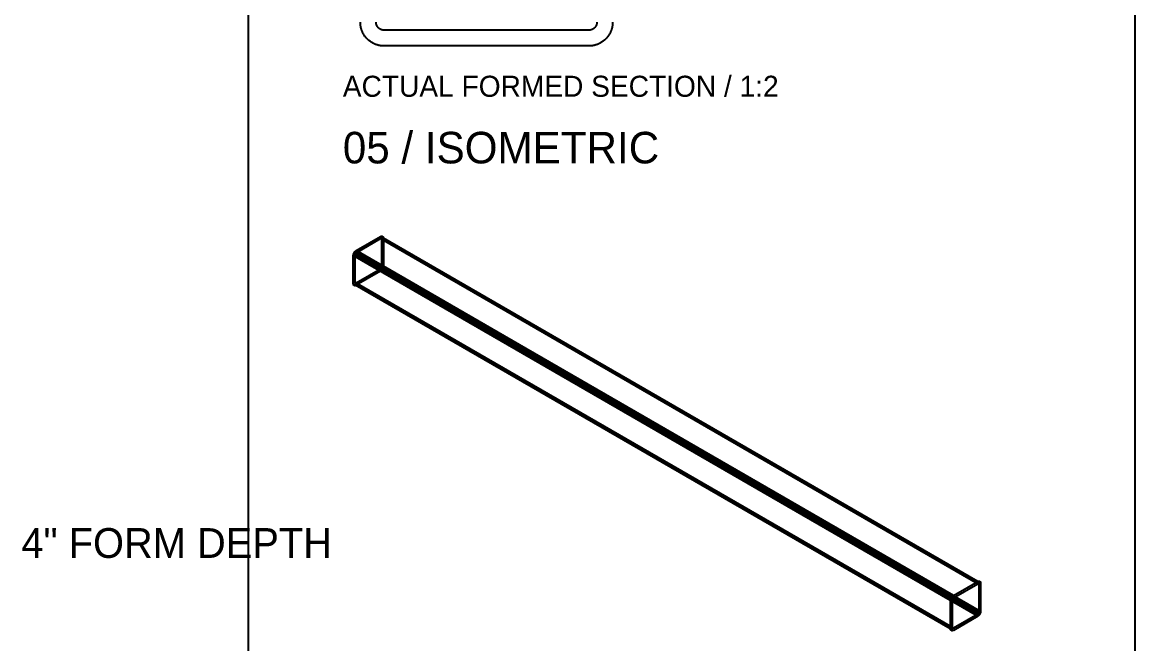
# Model space of a CAD drawing. Header units: inches. Extents: x 2 to 134, y 2 to 86.
# Drawn here: x 98.84 to 134.11, y 42.17 to 61.86 of the extents above; entities that cross this region are included whole.
import ezdxf

# ---------------------------------------------------------------- set-up
doc = ezdxf.new("R2010")
doc.units = ezdxf.units.IN
doc.header["$MEASUREMENT"] = 0

msp = doc.modelspace()

# ---------------------------------------------------------------- linework, layer by layer
at = {"layer": 'OUTLINE'}
for p, q in [((134.111, 86.111), (134.111, 1.889)), ((106, 75.5), (106, 7.444)), ((109.556, 61.843), (109.556, 61.861)), ((109.556, 61.824), (109.556, 61.843)), ((109.558, 61.806), (109.556, 61.824)), ((109.559, 61.788), (109.558, 61.806)), ((109.561, 61.769), (109.559, 61.788)), ((109.564, 61.751), (109.561, 61.769)), ((109.567, 61.733), (109.564, 61.751)), ((109.57, 61.715), (109.567, 61.733)), ((110.056, 61.855), (110.056, 61.861)), ((110.056, 61.849), (110.056, 61.855)), ((110.056, 61.843), (110.056, 61.849)), ((110.057, 61.837), (110.056, 61.843)), ((110.057, 61.831), (110.057, 61.837)), ((110.058, 61.824), (110.057, 61.831)), ((110.059, 61.818), (110.058, 61.824)), ((110.06, 61.812), (110.059, 61.818)), ((110.062, 61.806), (110.06, 61.812)), ((110.063, 61.8), (110.062, 61.806)), ((110.065, 61.794), (110.063, 61.8)), ((110.066, 61.789), (110.065, 61.794)), ((110.068, 61.783), (110.066, 61.789)), ((110.07, 61.777), (110.068, 61.783)), ((110.072, 61.771), (110.07, 61.777)), ((110.075, 61.765), (110.072, 61.771)), ((110.077, 61.76), (110.075, 61.765)), ((110.08, 61.754), (110.077, 61.76)), ((110.082, 61.749), (110.08, 61.754)), ((110.085, 61.743), (110.082, 61.749)), ((110.088, 61.738), (110.085, 61.743)), ((110.091, 61.733), (110.088, 61.738)), ((117.023, 61.738), (117.02, 61.733)), ((117.026, 61.743), (117.023, 61.738)), ((117.029, 61.749), (117.026, 61.743)), ((117.032, 61.754), (117.029, 61.749)), ((117.034, 61.76), (117.032, 61.754)), ((117.037, 61.765), (117.034, 61.76)), ((117.039, 61.771), (117.037, 61.765)), ((117.041, 61.777), (117.039, 61.771)), ((117.043, 61.783), (117.041, 61.777)), ((117.045, 61.789), (117.043, 61.783)), ((117.046, 61.794), (117.045, 61.789)), ((117.048, 61.8), (117.046, 61.794)), ((117.049, 61.806), (117.048, 61.8)), ((117.051, 61.812), (117.049, 61.806)), ((117.052, 61.818), (117.051, 61.812)), ((117.053, 61.824), (117.052, 61.818)), ((117.054, 61.831), (117.053, 61.824)), ((117.055, 61.843), (117.054, 61.837)), ((117.054, 61.837), (117.054, 61.831)), ((117.056, 61.861), (117.055, 61.855)), ((117.055, 61.855), (117.055, 61.849)), ((117.055, 61.849), (117.055, 61.843)), ((117.545, 61.733), (117.541, 61.715)), ((117.547, 61.751), (117.545, 61.733)), ((117.55, 61.769), (117.547, 61.751)), ((117.552, 61.788), (117.55, 61.769)), ((117.554, 61.806), (117.552, 61.788)), ((117.555, 61.824), (117.554, 61.806)), ((117.556, 61.861), (117.555, 61.843)), ((117.555, 61.843), (117.555, 61.824)), ((109.574, 61.697), (109.57, 61.715)), ((109.578, 61.679), (109.574, 61.697)), ((109.583, 61.661), (109.578, 61.679)), ((109.588, 61.643), (109.583, 61.661)), ((109.593, 61.626), (109.588, 61.643)), ((109.599, 61.608), (109.593, 61.626)), ((109.606, 61.591), (109.599, 61.608)), ((109.613, 61.574), (109.606, 61.591)), ((109.62, 61.557), (109.613, 61.574)), ((109.628, 61.54), (109.62, 61.557)), ((109.636, 61.524), (109.628, 61.54)), ((109.644, 61.508), (109.636, 61.524)), ((109.653, 61.491), (109.644, 61.508)), ((109.662, 61.476), (109.653, 61.491)), ((109.672, 61.46), (109.662, 61.476)), ((109.682, 61.444), (109.672, 61.46)), ((109.692, 61.429), (109.682, 61.444)), ((109.703, 61.414), (109.692, 61.429)), ((109.714, 61.4), (109.703, 61.414)), ((109.726, 61.385), (109.714, 61.4)), ((109.738, 61.371), (109.726, 61.385)), ((110.094, 61.727), (110.091, 61.733)), ((110.098, 61.722), (110.094, 61.727)), ((110.101, 61.717), (110.098, 61.722)), ((110.105, 61.712), (110.101, 61.717)), ((110.108, 61.707), (110.105, 61.712)), ((110.112, 61.703), (110.108, 61.707)), ((110.116, 61.698), (110.112, 61.703)), ((110.12, 61.693), (110.116, 61.698)), ((110.124, 61.689), (110.12, 61.693)), ((110.129, 61.684), (110.124, 61.689)), ((110.133, 61.68), (110.129, 61.684)), ((110.138, 61.676), (110.133, 61.68)), ((110.142, 61.672), (110.138, 61.676)), ((110.147, 61.668), (110.142, 61.672)), ((110.152, 61.664), (110.147, 61.668)), ((110.157, 61.66), (110.152, 61.664)), ((110.162, 61.657), (110.157, 61.66)), ((110.167, 61.653), (110.162, 61.657)), ((110.172, 61.65), (110.167, 61.653)), ((110.177, 61.647), (110.172, 61.65)), ((110.182, 61.644), (110.177, 61.647)), ((110.188, 61.641), (110.182, 61.644)), ((110.193, 61.638), (110.188, 61.641)), ((110.199, 61.635), (110.193, 61.638)), ((110.204, 61.633), (110.199, 61.635)), ((110.21, 61.63), (110.204, 61.633)), ((110.216, 61.628), (110.21, 61.63)), ((110.221, 61.626), (110.216, 61.628)), ((110.227, 61.624), (110.221, 61.626)), ((110.233, 61.622), (110.227, 61.624)), ((110.239, 61.62), (110.233, 61.622)), ((110.245, 61.619), (110.239, 61.62)), ((110.251, 61.617), (110.245, 61.619)), ((110.257, 61.616), (110.251, 61.617)), ((110.263, 61.615), (110.257, 61.616)), ((110.269, 61.614), (110.263, 61.615)), ((110.275, 61.613), (110.269, 61.614)), ((110.281, 61.612), (110.275, 61.613)), ((110.287, 61.612), (110.281, 61.612)), ((110.293, 61.611), (110.287, 61.612)), ((110.299, 61.611), (110.293, 61.611)), ((110.306, 61.611), (110.299, 61.611)), ((116.806, 61.611), (110.306, 61.611)), ((116.812, 61.611), (116.806, 61.611)), ((116.818, 61.611), (116.812, 61.611)), ((116.824, 61.612), (116.818, 61.611)), ((116.83, 61.612), (116.824, 61.612)), ((116.836, 61.613), (116.83, 61.612)), ((116.842, 61.614), (116.836, 61.613)), ((116.848, 61.615), (116.842, 61.614)), ((116.854, 61.616), (116.848, 61.615)), ((116.86, 61.617), (116.854, 61.616)), ((116.866, 61.619), (116.86, 61.617)), ((116.872, 61.62), (116.866, 61.619)), ((116.878, 61.622), (116.872, 61.62)), ((116.884, 61.624), (116.878, 61.622)), ((116.89, 61.626), (116.884, 61.624)), ((116.896, 61.628), (116.89, 61.626)), ((116.901, 61.63), (116.896, 61.628)), ((116.907, 61.633), (116.901, 61.63)), ((116.912, 61.635), (116.907, 61.633)), ((116.918, 61.638), (116.912, 61.635)), ((116.923, 61.641), (116.918, 61.638)), ((116.929, 61.644), (116.923, 61.641)), ((116.934, 61.647), (116.929, 61.644)), ((116.939, 61.65), (116.934, 61.647)), ((116.944, 61.653), (116.939, 61.65)), ((116.95, 61.657), (116.944, 61.653)), ((116.954, 61.66), (116.95, 61.657)), ((116.959, 61.664), (116.954, 61.66)), ((116.964, 61.668), (116.959, 61.664)), ((116.969, 61.672), (116.964, 61.668)), ((116.973, 61.676), (116.969, 61.672)), ((116.978, 61.68), (116.973, 61.676)), ((116.982, 61.684), (116.978, 61.68)), ((116.987, 61.689), (116.982, 61.684)), ((116.991, 61.693), (116.987, 61.689)), ((116.995, 61.698), (116.991, 61.693)), ((116.999, 61.703), (116.995, 61.698)), ((117.003, 61.707), (116.999, 61.703)), ((117.006, 61.712), (117.003, 61.707)), ((117.01, 61.717), (117.006, 61.712)), ((117.013, 61.722), (117.01, 61.717)), ((117.017, 61.727), (117.013, 61.722)), ((117.02, 61.733), (117.017, 61.727)), ((117.385, 61.385), (117.373, 61.371)), ((117.397, 61.4), (117.385, 61.385)), ((117.408, 61.414), (117.397, 61.4)), ((117.419, 61.429), (117.408, 61.414)), ((117.429, 61.444), (117.419, 61.429)), ((117.439, 61.46), (117.429, 61.444)), ((117.449, 61.476), (117.439, 61.46)), ((117.458, 61.491), (117.449, 61.476)), ((117.467, 61.508), (117.458, 61.491)), ((117.475, 61.524), (117.467, 61.508)), ((117.484, 61.54), (117.475, 61.524)), ((117.491, 61.557), (117.484, 61.54)), ((117.498, 61.574), (117.491, 61.557)), ((117.505, 61.591), (117.498, 61.574)), ((117.512, 61.608), (117.505, 61.591)), ((117.518, 61.626), (117.512, 61.608)), ((117.523, 61.643), (117.518, 61.626)), ((117.528, 61.661), (117.523, 61.643)), ((117.533, 61.679), (117.528, 61.661)), ((117.537, 61.697), (117.533, 61.679)), ((117.541, 61.715), (117.537, 61.697)), ((109.75, 61.357), (109.738, 61.371)), ((109.762, 61.344), (109.75, 61.357)), ((109.775, 61.331), (109.762, 61.344)), ((109.788, 61.318), (109.775, 61.331)), ((109.802, 61.305), (109.788, 61.318)), ((109.816, 61.293), (109.802, 61.305)), ((109.83, 61.281), (109.816, 61.293)), ((109.844, 61.27), (109.83, 61.281)), ((109.859, 61.259), (109.844, 61.27)), ((109.874, 61.248), (109.859, 61.259)), ((109.889, 61.238), (109.874, 61.248)), ((109.904, 61.227), (109.889, 61.238)), ((109.92, 61.218), (109.904, 61.227)), ((109.936, 61.209), (109.92, 61.218)), ((109.952, 61.2), (109.936, 61.209)), ((109.968, 61.191), (109.952, 61.2)), ((109.985, 61.183), (109.968, 61.191)), ((110.002, 61.175), (109.985, 61.183)), ((110.019, 61.168), (110.002, 61.175)), ((110.036, 61.161), (110.019, 61.168)), ((110.053, 61.155), (110.036, 61.161)), ((110.07, 61.149), (110.053, 61.155)), ((110.088, 61.143), (110.07, 61.149)), ((110.106, 61.138), (110.088, 61.143)), ((110.123, 61.134), (110.106, 61.138)), ((110.141, 61.129), (110.123, 61.134)), ((110.159, 61.126), (110.141, 61.129)), ((110.177, 61.122), (110.159, 61.126)), ((110.196, 61.119), (110.177, 61.122)), ((110.214, 61.117), (110.196, 61.119)), ((110.232, 61.115), (110.214, 61.117)), ((110.25, 61.113), (110.232, 61.115)), ((110.269, 61.112), (110.25, 61.113)), ((110.287, 61.111), (110.269, 61.112)), ((110.306, 61.111), (110.287, 61.111)), ((116.806, 61.111), (110.306, 61.111)), ((116.824, 61.111), (116.806, 61.111)), ((116.842, 61.112), (116.824, 61.111)), ((116.861, 61.113), (116.842, 61.112)), ((116.879, 61.115), (116.861, 61.113)), ((116.897, 61.117), (116.879, 61.115)), ((116.916, 61.119), (116.897, 61.117)), ((116.934, 61.122), (116.916, 61.119)), ((116.952, 61.126), (116.934, 61.122)), ((116.97, 61.129), (116.952, 61.126)), ((116.988, 61.134), (116.97, 61.129)), ((117.006, 61.138), (116.988, 61.134)), ((117.023, 61.143), (117.006, 61.138)), ((117.041, 61.149), (117.023, 61.143)), ((117.058, 61.155), (117.041, 61.149)), ((117.075, 61.161), (117.058, 61.155)), ((117.093, 61.168), (117.075, 61.161)), ((117.109, 61.175), (117.093, 61.168)), ((117.126, 61.183), (117.109, 61.175)), ((117.143, 61.191), (117.126, 61.183)), ((117.159, 61.2), (117.143, 61.191)), ((117.175, 61.209), (117.159, 61.2)), ((117.191, 61.218), (117.175, 61.209)), ((117.207, 61.227), (117.191, 61.218)), ((117.222, 61.238), (117.207, 61.227)), ((117.237, 61.248), (117.222, 61.238)), ((117.252, 61.259), (117.237, 61.248)), ((117.267, 61.27), (117.252, 61.259)), ((117.281, 61.281), (117.267, 61.27)), ((117.295, 61.293), (117.281, 61.281)), ((117.309, 61.305), (117.295, 61.293)), ((117.323, 61.318), (117.309, 61.305)), ((117.336, 61.331), (117.323, 61.318)), ((117.349, 61.344), (117.336, 61.331)), ((117.361, 61.357), (117.349, 61.344)), ((117.373, 61.371), (117.361, 61.357)), ((109.423, 54.626), (110.197, 55.073)), ((110.197, 55.073), (110.199, 55.075)), ((129.133, 44.14), (110.197, 55.073)), ((110.199, 55.075), (110.201, 55.076)), ((110.201, 55.076), (110.203, 55.077)), ((110.203, 55.077), (110.206, 55.078)), ((110.206, 55.078), (110.208, 55.079)), ((110.208, 55.079), (110.21, 55.08)), ((110.21, 55.08), (110.212, 55.081)), ((110.212, 55.081), (110.214, 55.082)), ((110.214, 55.082), (110.216, 55.082)), ((110.216, 55.082), (110.218, 55.083)), ((110.218, 55.083), (110.221, 55.083)), ((110.221, 55.083), (110.223, 55.084)), ((110.223, 55.084), (110.225, 55.084)), ((110.225, 55.084), (110.227, 55.085)), ((110.227, 55.085), (110.229, 55.085)), ((110.229, 55.085), (110.231, 55.085)), ((110.231, 55.085), (110.233, 55.085)), ((110.233, 55.085), (110.235, 55.086)), ((110.235, 55.086), (110.237, 55.086)), ((110.237, 55.086), (110.239, 55.086)), ((110.239, 55.086), (110.241, 55.085)), ((110.241, 55.085), (110.243, 55.085)), ((110.243, 55.085), (110.245, 55.085)), ((110.245, 55.085), (110.246, 55.085)), ((110.246, 55.085), (110.248, 55.084)), ((110.248, 55.084), (110.25, 55.084)), ((110.25, 55.084), (110.252, 55.083)), ((110.252, 55.083), (110.253, 55.083)), ((110.253, 55.083), (110.255, 55.082)), ((110.255, 55.082), (110.257, 55.081)), ((110.257, 55.081), (110.258, 55.081)), ((110.258, 55.081), (110.26, 55.08)), ((110.26, 55.08), (110.261, 55.079)), ((110.261, 55.079), (110.263, 55.078)), ((110.263, 55.078), (110.264, 55.077)), ((110.264, 55.077), (110.266, 55.076)), ((110.266, 55.076), (110.267, 55.074)), ((110.267, 55.074), (110.269, 55.073)), ((110.269, 55.073), (110.27, 55.072)), ((110.27, 55.072), (110.271, 55.07)), ((110.271, 55.07), (110.272, 55.069)), ((110.272, 55.069), (110.273, 55.068)), ((110.273, 55.068), (110.274, 55.066)), ((110.274, 55.066), (110.276, 55.064)), ((110.276, 55.064), (110.277, 55.063)), ((110.277, 55.063), (110.278, 55.061)), ((110.278, 55.061), (110.278, 55.059)), ((110.278, 55.059), (110.279, 55.057)), ((110.279, 55.057), (110.28, 55.056)), ((110.28, 55.056), (110.281, 55.054)), ((110.281, 55.054), (110.282, 55.052)), ((110.282, 55.052), (110.282, 55.05)), ((110.282, 55.05), (110.283, 55.048)), ((110.283, 55.048), (110.283, 55.045)), ((110.283, 55.045), (110.284, 55.043)), ((110.284, 55.043), (110.284, 55.041)), ((110.284, 55.041), (110.285, 55.039)), ((110.285, 55.039), (110.285, 55.036)), ((110.285, 55.036), (110.285, 55.034)), ((110.285, 55.034), (110.286, 55.032)), ((110.286, 55.032), (110.286, 55.029)), ((109.423, 54.558), (110.197, 55.005)), ((129.133, 44.072), (110.197, 55.005)), ((110.197, 55.005), (110.197, 55.005)), ((110.197, 55.005), (110.198, 55.005)), ((110.198, 55.005), (110.199, 55.006)), ((110.199, 55.006), (110.2, 55.006)), ((110.2, 55.006), (110.2, 55.007)), ((110.2, 55.007), (110.201, 55.007)), ((110.201, 55.007), (110.202, 55.007)), ((110.202, 55.007), (110.203, 55.007)), ((110.203, 55.007), (110.203, 55.008)), ((110.203, 55.008), (110.204, 55.008)), ((110.204, 55.008), (110.205, 55.008)), ((110.205, 55.008), (110.205, 55.008)), ((110.205, 55.008), (110.206, 55.008)), ((110.206, 55.008), (110.207, 55.008)), ((110.207, 55.008), (110.207, 55.009)), ((110.207, 55.009), (110.208, 55.009)), ((110.208, 55.009), (110.209, 55.009)), ((110.209, 55.009), (110.209, 55.009)), ((110.209, 55.009), (110.21, 55.009)), ((110.21, 55.009), (110.211, 55.009)), ((110.211, 55.009), (110.211, 55.009)), ((110.211, 55.009), (110.212, 55.009)), ((110.212, 55.009), (110.213, 55.009)), ((110.213, 55.009), (110.213, 55.008)), ((110.213, 55.008), (110.214, 55.008)), ((110.214, 55.008), (110.214, 55.008)), ((110.214, 55.008), (110.215, 55.008)), ((110.215, 55.008), (110.216, 55.008)), ((110.216, 55.008), (110.216, 55.008)), ((110.216, 55.008), (110.217, 55.007)), ((110.217, 55.007), (110.217, 55.007)), ((110.217, 55.007), (110.218, 55.007)), ((110.218, 55.007), (110.218, 55.006)), ((110.218, 55.006), (110.219, 55.006)), ((110.219, 55.006), (110.219, 55.006)), ((110.219, 55.006), (110.22, 55.005)), ((110.22, 55.005), (110.22, 55.005)), ((110.22, 55.005), (110.221, 55.005)), ((110.221, 55.005), (110.221, 55.004)), ((110.221, 55.004), (110.222, 55.004)), ((110.222, 55.004), (110.222, 55.003)), ((110.222, 55.003), (110.222, 55.003)), ((110.222, 55.003), (110.223, 55.002)), ((110.223, 55.002), (110.223, 55.002)), ((110.223, 55.002), (110.223, 55.001)), ((110.223, 55.001), (110.224, 55.001)), ((110.224, 55.001), (110.224, 55)), ((110.224, 55), (110.224, 54.999)), ((110.224, 54.999), (110.225, 54.999)), ((110.225, 54.999), (110.225, 54.998)), ((110.225, 54.998), (110.225, 54.997)), ((110.225, 54.997), (110.225, 54.997)), ((110.225, 54.997), (110.225, 54.996)), ((110.225, 54.996), (110.226, 54.995)), ((110.226, 54.995), (110.226, 54.995)), ((110.226, 54.995), (110.226, 54.994)), ((110.226, 54.994), (110.226, 54.993)), ((110.226, 54.993), (110.226, 54.992)), ((110.226, 54.992), (110.226, 54.992)), ((110.226, 54.992), (110.226, 54.991)), ((110.226, 54.991), (110.226, 54.99)), ((110.226, 54.99), (110.226, 54.989)), ((110.226, 54.989), (110.227, 54.988)), ((110.227, 54.988), (110.227, 54.987)), ((110.227, 54.987), (110.227, 54.094)), ((129.163, 44.054), (110.227, 54.987)), ((110.286, 55.029), (110.286, 55.027)), ((110.286, 55.027), (110.286, 55.024)), ((110.286, 55.024), (110.286, 55.022)), ((129.222, 44.089), (110.286, 55.022)), ((110.286, 55.022), (110.286, 54.128)), ((109.333, 54.477), (109.334, 54.48)), ((109.333, 54.474), (109.333, 54.477)), ((109.333, 54.472), (109.333, 54.474)), ((109.333, 53.578), (109.333, 54.472)), ((128.269, 43.539), (109.333, 54.472)), ((109.334, 54.487), (109.335, 54.49)), ((109.334, 54.485), (109.334, 54.487)), ((109.334, 54.482), (109.334, 54.485)), ((109.334, 54.48), (109.334, 54.482)), ((109.335, 54.493), (109.336, 54.496)), ((109.335, 54.49), (109.335, 54.493)), ((109.336, 54.498), (109.337, 54.501)), ((109.336, 54.496), (109.336, 54.498)), ((109.337, 54.504), (109.338, 54.507)), ((109.337, 54.501), (109.337, 54.504)), ((109.338, 54.507), (109.339, 54.51)), ((109.339, 54.512), (109.34, 54.515)), ((109.339, 54.51), (109.339, 54.512)), ((109.34, 54.515), (109.341, 54.518)), ((109.341, 54.518), (109.342, 54.521)), ((109.342, 54.521), (109.343, 54.524)), ((109.343, 54.524), (109.344, 54.526)), ((109.344, 54.526), (109.345, 54.529)), ((109.345, 54.529), (109.346, 54.532)), ((109.346, 54.532), (109.347, 54.535)), ((109.347, 54.535), (109.348, 54.538)), ((109.348, 54.538), (109.35, 54.541)), ((109.35, 54.541), (109.351, 54.543)), ((109.351, 54.543), (109.352, 54.546)), ((109.352, 54.546), (109.354, 54.549)), ((109.354, 54.549), (109.355, 54.552)), ((109.355, 54.552), (109.356, 54.554)), ((109.356, 54.554), (109.358, 54.557)), ((109.358, 54.557), (109.359, 54.56)), ((109.359, 54.56), (109.361, 54.562)), ((109.361, 54.562), (109.363, 54.565)), ((109.363, 54.565), (109.364, 54.568)), ((109.364, 54.568), (109.366, 54.57)), ((109.366, 54.57), (109.368, 54.573)), ((109.368, 54.573), (109.369, 54.575)), ((109.369, 54.575), (109.371, 54.578)), ((109.371, 54.578), (109.373, 54.58)), ((109.373, 54.58), (109.375, 54.583)), ((109.375, 54.583), (109.377, 54.585)), ((109.377, 54.585), (109.379, 54.588)), ((109.379, 54.588), (109.381, 54.59)), ((109.381, 54.59), (109.382, 54.592)), ((109.382, 54.592), (109.384, 54.595)), ((109.384, 54.595), (109.386, 54.597)), ((109.386, 54.597), (109.388, 54.599)), ((109.388, 54.599), (109.391, 54.601)), ((109.391, 54.601), (109.393, 54.603)), ((109.393, 54.603), (109.395, 54.605)), ((109.393, 54.513), (109.394, 54.514)), ((109.393, 54.512), (109.393, 54.513)), ((109.393, 54.511), (109.393, 54.512)), ((109.393, 54.51), (109.393, 54.511)), ((109.393, 54.511), (109.393, 54.511)), ((109.393, 54.509), (109.393, 54.51)), ((109.393, 54.508), (109.393, 54.509)), ((109.393, 54.507), (109.393, 54.508)), ((109.393, 54.506), (109.393, 54.507)), ((109.393, 53.612), (109.393, 54.506)), ((128.329, 43.573), (109.393, 54.506)), ((109.394, 54.518), (109.395, 54.519)), ((109.394, 54.517), (109.394, 54.518)), ((109.394, 54.516), (109.394, 54.517)), ((109.394, 54.515), (109.394, 54.516)), ((109.394, 54.514), (109.394, 54.515)), ((109.395, 54.605), (109.397, 54.607)), ((109.395, 54.522), (109.396, 54.523)), ((109.395, 54.521), (109.395, 54.522)), ((109.395, 54.52), (109.395, 54.521)), ((109.395, 54.519), (109.395, 54.52)), ((109.396, 54.524), (109.397, 54.525)), ((109.396, 54.523), (109.396, 54.524)), ((109.396, 54.523), (109.396, 54.523)), ((109.397, 54.607), (109.399, 54.609)), ((109.397, 54.527), (109.398, 54.528)), ((109.397, 54.526), (109.397, 54.527)), ((109.397, 54.525), (109.397, 54.526)), ((109.398, 54.529), (109.399, 54.53)), ((109.398, 54.528), (109.398, 54.529)), ((109.399, 54.609), (109.401, 54.611)), ((109.399, 54.531), (109.4, 54.532)), ((109.399, 54.53), (109.399, 54.531)), ((109.4, 54.533), (109.401, 54.534)), ((109.4, 54.532), (109.4, 54.533)), ((109.401, 54.611), (109.403, 54.613)), ((109.401, 54.535), (109.402, 54.536)), ((109.401, 54.534), (109.401, 54.535)), ((109.402, 54.536), (109.403, 54.537)), ((109.402, 54.536), (109.402, 54.536)), ((109.403, 54.613), (109.405, 54.614)), ((109.403, 54.538), (109.404, 54.539)), ((109.403, 54.537), (109.403, 54.538)), ((109.404, 54.54), (109.405, 54.541)), ((109.404, 54.539), (109.404, 54.54)), ((109.405, 54.614), (109.407, 54.616)), ((109.405, 54.541), (109.406, 54.542)), ((109.406, 54.542), (109.407, 54.543)), ((109.406, 54.542), (109.406, 54.542)), ((109.407, 54.616), (109.41, 54.618)), ((109.407, 54.544), (109.408, 54.545)), ((109.407, 54.543), (109.407, 54.544)), ((109.408, 54.545), (109.409, 54.546)), ((109.409, 54.546), (109.41, 54.547)), ((109.409, 54.546), (109.409, 54.546)), ((109.41, 54.618), (109.412, 54.619)), ((109.41, 54.547), (109.411, 54.548)), ((109.411, 54.548), (109.411, 54.549)), ((109.411, 54.549), (109.412, 54.549)), ((109.412, 54.619), (109.414, 54.621)), ((109.412, 54.549), (109.413, 54.55)), ((109.413, 54.55), (109.413, 54.551)), ((109.413, 54.551), (109.414, 54.551)), ((109.414, 54.621), (109.416, 54.622)), ((109.414, 54.551), (109.415, 54.552)), ((109.415, 54.552), (109.415, 54.553)), ((109.415, 54.553), (109.416, 54.553)), ((109.416, 54.622), (109.418, 54.624)), ((109.416, 54.553), (109.417, 54.554)), ((109.417, 54.554), (109.418, 54.554)), ((109.418, 54.624), (109.42, 54.625)), ((109.418, 54.554), (109.418, 54.555)), ((109.418, 54.555), (109.419, 54.555)), ((109.419, 54.555), (109.42, 54.556)), ((109.42, 54.625), (109.423, 54.626)), ((109.42, 54.556), (109.421, 54.557)), ((109.42, 54.556), (109.42, 54.556)), ((109.421, 54.557), (109.422, 54.557)), ((109.422, 54.557), (109.423, 54.558)), ((128.359, 43.693), (109.423, 54.626)), ((128.359, 43.625), (109.423, 54.558)), ((110.197, 54.042), (109.423, 53.595)), ((110.197, 53.973), (109.423, 53.526)), ((110.198, 54.043), (110.197, 54.042)), ((110.197, 54.042), (110.197, 54.042)), ((129.133, 43.109), (110.197, 54.042)), ((110.199, 53.975), (110.197, 53.973)), ((129.133, 43.04), (110.197, 53.973)), ((110.199, 54.043), (110.198, 54.043)), ((110.2, 54.044), (110.199, 54.043)), ((110.201, 53.976), (110.199, 53.975)), ((110.201, 54.045), (110.2, 54.044)), ((110.2, 54.044), (110.2, 54.044)), ((110.202, 54.045), (110.201, 54.045)), ((110.203, 53.977), (110.201, 53.976)), ((110.203, 54.046), (110.202, 54.045)), ((110.204, 54.047), (110.203, 54.047)), ((110.203, 54.047), (110.203, 54.046)), ((110.206, 53.979), (110.203, 53.977)), ((110.205, 54.048), (110.204, 54.047)), ((110.206, 54.049), (110.205, 54.049)), ((110.205, 54.049), (110.205, 54.048)), ((110.207, 54.05), (110.206, 54.049)), ((110.208, 53.98), (110.206, 53.979)), ((110.208, 54.051), (110.207, 54.051)), ((110.207, 54.051), (110.207, 54.05)), ((110.209, 54.052), (110.208, 54.051)), ((110.21, 53.982), (110.208, 53.98)), ((110.21, 54.053), (110.209, 54.053)), ((110.209, 54.053), (110.209, 54.052)), ((110.211, 54.054), (110.21, 54.053)), ((110.212, 53.984), (110.21, 53.982)), ((110.212, 54.056), (110.211, 54.055)), ((110.211, 54.055), (110.211, 54.054)), ((110.213, 54.057), (110.212, 54.056)), ((110.214, 53.985), (110.212, 53.984)), ((110.214, 54.058), (110.213, 54.057)), ((110.213, 54.057), (110.213, 54.057)), ((110.215, 54.06), (110.214, 54.059)), ((110.214, 54.059), (110.214, 54.058)), ((110.216, 53.987), (110.214, 53.985)), ((110.216, 54.061), (110.215, 54.06)), ((110.217, 54.062), (110.216, 54.062)), ((110.216, 54.062), (110.216, 54.061)), ((110.218, 53.989), (110.216, 53.987)), ((110.218, 54.064), (110.217, 54.063)), ((110.217, 54.063), (110.217, 54.062)), ((110.219, 54.066), (110.218, 54.065)), ((110.218, 54.065), (110.218, 54.064)), ((110.221, 53.991), (110.218, 53.989)), ((110.22, 54.068), (110.219, 54.067)), ((110.219, 54.067), (110.219, 54.066)), ((110.221, 54.07), (110.22, 54.069)), ((110.22, 54.069), (110.22, 54.068)), ((110.222, 54.072), (110.221, 54.071)), ((110.221, 54.071), (110.221, 54.07)), ((110.223, 53.993), (110.221, 53.991)), ((110.223, 54.074), (110.222, 54.073)), ((110.222, 54.073), (110.222, 54.073)), ((110.222, 54.073), (110.222, 54.072)), ((110.224, 54.077), (110.223, 54.076)), ((110.223, 54.076), (110.223, 54.075)), ((110.223, 54.075), (110.223, 54.074)), ((110.225, 53.995), (110.223, 53.993)), ((110.225, 54.08), (110.224, 54.079)), ((110.224, 54.079), (110.224, 54.078)), ((110.224, 54.078), (110.224, 54.077)), ((110.226, 54.085), (110.225, 54.084)), ((110.225, 54.084), (110.225, 54.083)), ((110.225, 54.083), (110.225, 54.082)), ((110.225, 54.082), (110.225, 54.081)), ((110.225, 54.081), (110.225, 54.08)), ((110.227, 53.997), (110.225, 53.995)), ((110.227, 54.093), (110.226, 54.092)), ((110.226, 54.092), (110.226, 54.091)), ((110.226, 54.091), (110.226, 54.09)), ((110.226, 54.09), (110.226, 54.089)), ((110.226, 54.089), (110.226, 54.088)), ((110.226, 54.088), (110.226, 54.087)), ((110.226, 54.087), (110.226, 54.087)), ((110.226, 54.087), (110.226, 54.086)), ((110.226, 54.086), (110.226, 54.085)), ((129.163, 43.16), (110.227, 54.094)), ((110.227, 54.094), (110.227, 54.093)), ((110.229, 53.999), (110.227, 53.997)), ((110.231, 54.001), (110.229, 53.999)), ((110.233, 54.003), (110.231, 54.001)), ((110.235, 54.005), (110.233, 54.003)), ((110.237, 54.007), (110.235, 54.005)), ((110.239, 54.01), (110.237, 54.007)), ((110.241, 54.012), (110.239, 54.01)), ((110.243, 54.014), (110.241, 54.012)), ((110.245, 54.017), (110.243, 54.014)), ((110.246, 54.019), (110.245, 54.017)), ((110.248, 54.022), (110.246, 54.019)), ((110.25, 54.024), (110.248, 54.022)), ((110.252, 54.027), (110.25, 54.024)), ((110.253, 54.029), (110.252, 54.027)), ((110.255, 54.032), (110.253, 54.029)), ((110.257, 54.035), (110.255, 54.032)), ((110.258, 54.037), (110.257, 54.035)), ((110.26, 54.04), (110.258, 54.037)), ((110.261, 54.043), (110.26, 54.04)), ((110.263, 54.045), (110.261, 54.043)), ((110.264, 54.048), (110.263, 54.045)), ((110.266, 54.051), (110.264, 54.048)), ((110.267, 54.054), (110.266, 54.051)), ((110.269, 54.056), (110.267, 54.054)), ((110.27, 54.059), (110.269, 54.056)), ((110.271, 54.062), (110.27, 54.059)), ((110.272, 54.065), (110.271, 54.062)), ((110.273, 54.068), (110.272, 54.065)), ((110.274, 54.07), (110.273, 54.068)), ((110.276, 54.073), (110.274, 54.07)), ((110.277, 54.076), (110.276, 54.073)), ((110.278, 54.079), (110.277, 54.076)), ((110.279, 54.085), (110.278, 54.082)), ((110.278, 54.082), (110.278, 54.079)), ((110.28, 54.087), (110.279, 54.085)), ((110.281, 54.09), (110.28, 54.087)), ((110.282, 54.093), (110.281, 54.09)), ((110.283, 54.099), (110.282, 54.096)), ((110.282, 54.096), (110.282, 54.093)), ((110.284, 54.104), (110.283, 54.101)), ((110.283, 54.101), (110.283, 54.099)), ((110.285, 54.11), (110.284, 54.107)), ((110.284, 54.107), (110.284, 54.104)), ((110.286, 54.118), (110.285, 54.115)), ((110.285, 54.115), (110.285, 54.112)), ((110.285, 54.112), (110.285, 54.11)), ((129.222, 43.195), (110.286, 54.128)), ((110.286, 54.128), (110.286, 54.125)), ((110.286, 54.125), (110.286, 54.123)), ((110.286, 54.123), (110.286, 54.12)), ((110.286, 54.12), (110.286, 54.118)), ((128.269, 42.645), (109.333, 53.578)), ((109.333, 53.575), (109.333, 53.578)), ((109.333, 53.573), (109.333, 53.575)), ((109.334, 53.57), (109.333, 53.573)), ((109.334, 53.568), (109.334, 53.57)), ((109.334, 53.566), (109.334, 53.568)), ((109.334, 53.563), (109.334, 53.566)), ((109.335, 53.561), (109.334, 53.563)), ((109.335, 53.559), (109.335, 53.561)), ((109.336, 53.557), (109.335, 53.559)), ((109.336, 53.554), (109.336, 53.557)), ((109.337, 53.552), (109.336, 53.554)), ((109.337, 53.55), (109.337, 53.552)), ((109.338, 53.548), (109.337, 53.55)), ((109.339, 53.546), (109.338, 53.548)), ((109.339, 53.544), (109.339, 53.546)), ((109.34, 53.542), (109.339, 53.544)), ((109.341, 53.541), (109.34, 53.542)), ((109.342, 53.539), (109.341, 53.541)), ((109.343, 53.537), (109.342, 53.539)), ((109.344, 53.535), (109.343, 53.537)), ((109.345, 53.534), (109.344, 53.535)), ((109.346, 53.532), (109.345, 53.534)), ((109.347, 53.531), (109.346, 53.532)), ((109.348, 53.529), (109.347, 53.531)), ((109.35, 53.528), (109.348, 53.529)), ((109.351, 53.527), (109.35, 53.528)), ((109.352, 53.525), (109.351, 53.527)), ((109.354, 53.524), (109.352, 53.525)), ((109.355, 53.523), (109.354, 53.524)), ((109.356, 53.522), (109.355, 53.523)), ((109.358, 53.521), (109.356, 53.522)), ((109.359, 53.52), (109.358, 53.521)), ((109.361, 53.519), (109.359, 53.52)), ((109.363, 53.518), (109.361, 53.519)), ((109.364, 53.518), (109.363, 53.518)), ((109.366, 53.517), (109.364, 53.518)), ((109.368, 53.516), (109.366, 53.517)), ((109.369, 53.516), (109.368, 53.516)), ((109.371, 53.515), (109.369, 53.516)), ((109.373, 53.515), (109.371, 53.515)), ((109.375, 53.515), (109.373, 53.515)), ((109.377, 53.514), (109.375, 53.515)), ((109.379, 53.514), (109.377, 53.514)), ((109.381, 53.514), (109.379, 53.514)), ((109.382, 53.514), (109.381, 53.514)), ((109.384, 53.514), (109.382, 53.514)), ((109.386, 53.514), (109.384, 53.514)), ((109.388, 53.514), (109.386, 53.514)), ((109.391, 53.515), (109.388, 53.514)), ((109.393, 53.515), (109.391, 53.515)), ((128.329, 42.679), (109.393, 53.612)), ((109.393, 53.611), (109.393, 53.612)), ((109.393, 53.61), (109.393, 53.611)), ((109.393, 53.611), (109.393, 53.611)), ((109.393, 53.609), (109.393, 53.61)), ((109.393, 53.608), (109.393, 53.609)), ((109.393, 53.607), (109.393, 53.608)), ((109.393, 53.606), (109.393, 53.607)), ((109.393, 53.607), (109.393, 53.607)), ((109.394, 53.605), (109.393, 53.606)), ((109.395, 53.515), (109.393, 53.515)), ((109.394, 53.604), (109.394, 53.605)), ((109.394, 53.603), (109.394, 53.604)), ((109.394, 53.604), (109.394, 53.604)), ((109.394, 53.602), (109.394, 53.603)), ((109.395, 53.602), (109.394, 53.602)), ((109.395, 53.601), (109.395, 53.602)), ((109.395, 53.6), (109.395, 53.601)), ((109.396, 53.599), (109.395, 53.6)), ((109.395, 53.6), (109.395, 53.6)), ((109.397, 53.516), (109.395, 53.515)), ((109.396, 53.598), (109.396, 53.599)), ((109.396, 53.599), (109.396, 53.599)), ((109.397, 53.598), (109.396, 53.598)), ((109.397, 53.597), (109.397, 53.598)), ((109.398, 53.596), (109.397, 53.597)), ((109.397, 53.597), (109.397, 53.597)), ((109.399, 53.516), (109.397, 53.516)), ((109.399, 53.595), (109.398, 53.596)), ((109.398, 53.596), (109.398, 53.596)), ((109.4, 53.594), (109.399, 53.595)), ((109.399, 53.595), (109.399, 53.595)), ((109.401, 53.517), (109.399, 53.516)), ((109.401, 53.594), (109.4, 53.594)), ((109.4, 53.594), (109.4, 53.594)), ((109.401, 53.593), (109.401, 53.594)), ((109.402, 53.593), (109.401, 53.593)), ((109.403, 53.518), (109.401, 53.517)), ((109.403, 53.592), (109.402, 53.593)), ((109.402, 53.593), (109.402, 53.593)), ((109.404, 53.592), (109.403, 53.592)), ((109.403, 53.592), (109.403, 53.592)), ((109.405, 53.518), (109.403, 53.518)), ((109.405, 53.592), (109.404, 53.592)), ((109.404, 53.592), (109.404, 53.592)), ((109.406, 53.591), (109.405, 53.592)), ((109.407, 53.519), (109.405, 53.518)), ((109.407, 53.591), (109.406, 53.591)), ((109.406, 53.591), (109.406, 53.591)), ((109.408, 53.591), (109.407, 53.591)), ((109.407, 53.591), (109.407, 53.591)), ((109.41, 53.52), (109.407, 53.519)), ((109.409, 53.591), (109.408, 53.591)), ((109.41, 53.591), (109.409, 53.591)), ((109.409, 53.591), (109.409, 53.591)), ((109.411, 53.591), (109.41, 53.591)), ((109.412, 53.521), (109.41, 53.52)), ((109.412, 53.591), (109.411, 53.591)), ((109.411, 53.591), (109.411, 53.591)), ((109.413, 53.591), (109.412, 53.591)), ((109.414, 53.522), (109.412, 53.521)), ((109.414, 53.592), (109.413, 53.591)), ((109.413, 53.591), (109.413, 53.591)), ((109.415, 53.592), (109.414, 53.592)), ((109.416, 53.523), (109.414, 53.522)), ((109.416, 53.592), (109.415, 53.592)), ((109.415, 53.592), (109.415, 53.592)), ((109.417, 53.592), (109.416, 53.592)), ((109.418, 53.524), (109.416, 53.523)), ((109.418, 53.593), (109.417, 53.592)), ((109.419, 53.593), (109.418, 53.593)), ((109.418, 53.593), (109.418, 53.593)), ((109.42, 53.525), (109.418, 53.524)), ((109.42, 53.594), (109.419, 53.593)), ((109.421, 53.594), (109.42, 53.594)), ((109.42, 53.594), (109.42, 53.594)), ((109.423, 53.526), (109.42, 53.525)), ((109.422, 53.595), (109.421, 53.594)), ((109.423, 53.595), (109.422, 53.595)), ((128.359, 42.662), (109.423, 53.595)), ((128.359, 42.593), (109.423, 53.526)), ((128.359, 43.693), (129.133, 44.14)), ((129.133, 44.14), (129.135, 44.142)), ((129.135, 44.142), (129.137, 44.143)), ((129.137, 44.143), (129.139, 44.144)), ((129.139, 44.144), (129.142, 44.145)), ((129.142, 44.145), (129.144, 44.146)), ((129.144, 44.146), (129.146, 44.147)), ((129.146, 44.147), (129.148, 44.148)), ((129.148, 44.148), (129.15, 44.148)), ((129.15, 44.148), (129.152, 44.149)), ((129.152, 44.149), (129.155, 44.15)), ((129.155, 44.15), (129.157, 44.15)), ((129.157, 44.15), (129.159, 44.151)), ((129.159, 44.151), (129.161, 44.151)), ((129.161, 44.151), (129.163, 44.152)), ((129.163, 44.152), (129.165, 44.152)), ((129.165, 44.152), (129.167, 44.152)), ((129.167, 44.152), (129.169, 44.152)), ((129.169, 44.152), (129.171, 44.152)), ((129.171, 44.152), (129.173, 44.153)), ((129.173, 44.153), (129.175, 44.152)), ((129.175, 44.152), (129.177, 44.152)), ((129.177, 44.152), (129.179, 44.152)), ((129.179, 44.152), (129.181, 44.152)), ((129.181, 44.152), (129.183, 44.152)), ((129.183, 44.152), (129.184, 44.151)), ((129.184, 44.151), (129.186, 44.151)), ((129.186, 44.151), (129.188, 44.15)), ((129.188, 44.15), (129.19, 44.15)), ((129.19, 44.15), (129.191, 44.149)), ((129.191, 44.149), (129.193, 44.148)), ((129.193, 44.148), (129.194, 44.147)), ((129.194, 44.147), (129.196, 44.147)), ((129.196, 44.147), (129.198, 44.146)), ((129.198, 44.146), (129.199, 44.145)), ((129.199, 44.145), (129.201, 44.144)), ((129.201, 44.144), (129.202, 44.142)), ((129.202, 44.142), (129.203, 44.141)), ((129.203, 44.141), (129.205, 44.14)), ((129.205, 44.14), (129.206, 44.139)), ((129.206, 44.139), (129.207, 44.137)), ((129.207, 44.137), (129.208, 44.136)), ((129.208, 44.136), (129.21, 44.134)), ((129.21, 44.134), (129.211, 44.133)), ((129.211, 44.133), (129.212, 44.131)), ((129.212, 44.131), (129.213, 44.13)), ((129.213, 44.13), (129.214, 44.128)), ((129.214, 44.128), (129.215, 44.126)), ((129.215, 44.126), (129.215, 44.124)), ((129.215, 44.124), (129.216, 44.122)), ((129.216, 44.122), (129.217, 44.12)), ((129.217, 44.12), (129.218, 44.119)), ((129.218, 44.119), (129.218, 44.116)), ((129.218, 44.116), (129.219, 44.114)), ((129.219, 44.114), (129.22, 44.112)), ((129.22, 44.112), (129.22, 44.11)), ((129.22, 44.11), (129.221, 44.108)), ((129.221, 44.108), (129.221, 44.106)), ((129.221, 44.106), (129.221, 44.103)), ((129.221, 44.103), (129.222, 44.101)), ((129.222, 44.101), (129.222, 44.099)), ((129.222, 44.099), (129.222, 44.096)), ((129.222, 44.096), (129.222, 44.094)), ((128.359, 43.625), (129.133, 44.072)), ((129.133, 44.072), (129.134, 44.072)), ((129.134, 44.072), (129.135, 44.073)), ((129.134, 44.072), (129.134, 44.072)), ((129.135, 44.073), (129.136, 44.073)), ((129.136, 44.073), (129.137, 44.073)), ((129.137, 44.073), (129.137, 44.074)), ((129.137, 44.074), (129.138, 44.074)), ((129.138, 44.074), (129.139, 44.074)), ((129.139, 44.074), (129.139, 44.075)), ((129.139, 44.075), (129.14, 44.075)), ((129.14, 44.075), (129.141, 44.075)), ((129.141, 44.075), (129.142, 44.075)), ((129.142, 44.075), (129.142, 44.075)), ((129.142, 44.075), (129.143, 44.075)), ((129.143, 44.075), (129.144, 44.075)), ((129.144, 44.075), (129.144, 44.076)), ((129.144, 44.076), (129.145, 44.076)), ((129.145, 44.076), (129.146, 44.076)), ((129.146, 44.076), (129.146, 44.076)), ((129.146, 44.076), (129.147, 44.076)), ((129.147, 44.076), (129.148, 44.076)), ((129.148, 44.076), (129.148, 44.076)), ((129.148, 44.076), (129.149, 44.075)), ((129.149, 44.075), (129.149, 44.075)), ((129.149, 44.075), (129.15, 44.075)), ((129.15, 44.075), (129.151, 44.075)), ((129.151, 44.075), (129.151, 44.075)), ((129.151, 44.075), (129.152, 44.075)), ((129.152, 44.075), (129.152, 44.074)), ((129.152, 44.074), (129.153, 44.074)), ((129.153, 44.074), (129.153, 44.074)), ((129.153, 44.074), (129.154, 44.074)), ((129.154, 44.074), (129.154, 44.073)), ((129.154, 44.073), (129.155, 44.073)), ((129.155, 44.073), (129.155, 44.073)), ((129.155, 44.073), (129.156, 44.072)), ((129.156, 44.072), (129.156, 44.072)), ((129.156, 44.072), (129.157, 44.071)), ((129.157, 44.071), (129.157, 44.071)), ((129.157, 44.071), (129.158, 44.071)), ((129.158, 44.071), (129.158, 44.07)), ((129.158, 44.07), (129.158, 44.07)), ((129.158, 44.07), (129.159, 44.069)), ((129.159, 44.069), (129.159, 44.069)), ((129.159, 44.069), (129.159, 44.068)), ((129.159, 44.068), (129.16, 44.067)), ((129.16, 44.067), (129.16, 44.067)), ((129.16, 44.067), (129.16, 44.066)), ((129.16, 44.066), (129.161, 44.066)), ((129.161, 44.066), (129.161, 44.065)), ((129.161, 44.065), (129.161, 44.064)), ((129.161, 44.064), (129.161, 44.064)), ((129.161, 44.064), (129.162, 44.063)), ((129.162, 44.063), (129.162, 44.062)), ((129.162, 44.062), (129.162, 44.061)), ((129.162, 44.061), (129.162, 44.061)), ((129.162, 44.061), (129.162, 44.06)), ((129.162, 44.06), (129.162, 44.059)), ((129.162, 44.059), (129.162, 44.058)), ((129.162, 44.058), (129.163, 44.058)), ((129.163, 44.058), (129.163, 44.057)), ((129.163, 44.057), (129.163, 44.056)), ((129.163, 44.056), (129.163, 44.055)), ((129.163, 44.055), (129.163, 44.054)), ((129.163, 44.054), (129.163, 43.16)), ((129.222, 44.094), (129.222, 44.091)), ((129.222, 44.091), (129.222, 44.089)), ((129.222, 44.089), (129.222, 43.195)), ((128.269, 43.539), (128.27, 43.541)), ((128.269, 42.645), (128.269, 43.539)), ((128.27, 43.554), (128.271, 43.557)), ((128.27, 43.552), (128.27, 43.554)), ((128.27, 43.549), (128.27, 43.552)), ((128.27, 43.546), (128.27, 43.549)), ((128.27, 43.544), (128.27, 43.546)), ((128.27, 43.541), (128.27, 43.544)), ((128.271, 43.56), (128.272, 43.563)), ((128.271, 43.557), (128.271, 43.56)), ((128.272, 43.565), (128.273, 43.568)), ((128.272, 43.563), (128.272, 43.565)), ((128.273, 43.571), (128.274, 43.574)), ((128.273, 43.568), (128.273, 43.571)), ((128.274, 43.574), (128.275, 43.576)), ((128.275, 43.579), (128.276, 43.582)), ((128.275, 43.576), (128.275, 43.579)), ((128.276, 43.582), (128.277, 43.585)), ((128.277, 43.585), (128.278, 43.588)), ((128.278, 43.588), (128.279, 43.591)), ((128.279, 43.591), (128.28, 43.593)), ((128.28, 43.593), (128.281, 43.596)), ((128.281, 43.596), (128.282, 43.599)), ((128.282, 43.599), (128.283, 43.602)), ((128.283, 43.602), (128.285, 43.605)), ((128.285, 43.605), (128.286, 43.607)), ((128.286, 43.607), (128.287, 43.61)), ((128.287, 43.61), (128.288, 43.613)), ((128.288, 43.613), (128.29, 43.616)), ((128.29, 43.616), (128.291, 43.619)), ((128.291, 43.619), (128.293, 43.621)), ((128.293, 43.621), (128.294, 43.624)), ((128.294, 43.624), (128.296, 43.627)), ((128.296, 43.627), (128.297, 43.629)), ((128.297, 43.629), (128.299, 43.632)), ((128.299, 43.632), (128.3, 43.635)), ((128.3, 43.635), (128.302, 43.637)), ((128.302, 43.637), (128.304, 43.64)), ((128.304, 43.64), (128.306, 43.642)), ((128.306, 43.642), (128.307, 43.645)), ((128.307, 43.645), (128.309, 43.647)), ((128.309, 43.647), (128.311, 43.65)), ((128.311, 43.65), (128.313, 43.652)), ((128.313, 43.652), (128.315, 43.655)), ((128.315, 43.655), (128.317, 43.657)), ((128.317, 43.657), (128.319, 43.659)), ((128.319, 43.659), (128.321, 43.661)), ((128.321, 43.661), (128.323, 43.664)), ((128.323, 43.664), (128.325, 43.666)), ((128.325, 43.666), (128.327, 43.668)), ((128.327, 43.668), (128.329, 43.67)), ((128.329, 43.67), (128.331, 43.672)), ((128.329, 43.579), (128.33, 43.58)), ((128.329, 43.578), (128.329, 43.579)), ((128.329, 43.577), (128.329, 43.578)), ((128.329, 43.576), (128.329, 43.577)), ((128.329, 43.577), (128.329, 43.577)), ((128.329, 43.575), (128.329, 43.576)), ((128.329, 43.574), (128.329, 43.575)), ((128.329, 43.573), (128.329, 43.574)), ((128.329, 42.679), (128.329, 43.573)), ((128.33, 43.584), (128.331, 43.585)), ((128.33, 43.583), (128.33, 43.584)), ((128.33, 43.582), (128.33, 43.583)), ((128.33, 43.581), (128.33, 43.582)), ((128.33, 43.58), (128.33, 43.581)), ((128.331, 43.672), (128.333, 43.674)), ((128.331, 43.587), (128.331, 43.588)), ((128.331, 43.588), (128.332, 43.588)), ((128.331, 43.586), (128.331, 43.587)), ((128.331, 43.585), (128.331, 43.586)), ((128.332, 43.59), (128.333, 43.591)), ((128.332, 43.589), (128.332, 43.59)), ((128.332, 43.588), (128.332, 43.589)), ((128.333, 43.674), (128.335, 43.676)), ((128.333, 43.593), (128.334, 43.594)), ((128.333, 43.592), (128.333, 43.593)), ((128.333, 43.591), (128.333, 43.592)), ((128.334, 43.596), (128.335, 43.597)), ((128.334, 43.595), (128.334, 43.596)), ((128.334, 43.594), (128.334, 43.595)), ((128.335, 43.676), (128.337, 43.678)), ((128.335, 43.598), (128.336, 43.599)), ((128.335, 43.597), (128.335, 43.598)), ((128.336, 43.6), (128.337, 43.601)), ((128.336, 43.599), (128.336, 43.6)), ((128.337, 43.678), (128.339, 43.68)), ((128.337, 43.601), (128.337, 43.602)), ((128.337, 43.602), (128.338, 43.602)), ((128.338, 43.603), (128.339, 43.604)), ((128.338, 43.602), (128.338, 43.603)), ((128.339, 43.68), (128.341, 43.681)), ((128.339, 43.605), (128.34, 43.606)), ((128.339, 43.604), (128.339, 43.605)), ((128.34, 43.607), (128.341, 43.608)), ((128.34, 43.606), (128.34, 43.607)), ((128.341, 43.681), (128.344, 43.683)), ((128.341, 43.608), (128.342, 43.608)), ((128.342, 43.609), (128.343, 43.61)), ((128.342, 43.608), (128.342, 43.609)), ((128.343, 43.611), (128.344, 43.612)), ((128.343, 43.61), (128.343, 43.611)), ((128.344, 43.683), (128.346, 43.685)), ((128.344, 43.612), (128.345, 43.612)), ((128.345, 43.613), (128.346, 43.614)), ((128.345, 43.612), (128.345, 43.613)), ((128.346, 43.685), (128.348, 43.686)), ((128.346, 43.614), (128.347, 43.615)), ((128.347, 43.615), (128.348, 43.616)), ((128.347, 43.615), (128.347, 43.615)), ((128.348, 43.686), (128.35, 43.688)), ((128.348, 43.616), (128.349, 43.617)), ((128.349, 43.617), (128.349, 43.618)), ((128.349, 43.618), (128.35, 43.618)), ((128.35, 43.688), (128.352, 43.689)), ((128.35, 43.618), (128.351, 43.619)), ((128.351, 43.619), (128.352, 43.619)), ((128.352, 43.689), (128.354, 43.691)), ((128.352, 43.62), (128.353, 43.621)), ((128.352, 43.619), (128.352, 43.62)), ((128.353, 43.621), (128.354, 43.621)), ((128.354, 43.691), (128.357, 43.692)), ((128.354, 43.621), (128.354, 43.622)), ((128.354, 43.622), (128.355, 43.622)), ((128.355, 43.622), (128.356, 43.623)), ((128.356, 43.623), (128.357, 43.623)), ((128.357, 43.692), (128.359, 43.693)), ((128.357, 43.623), (128.357, 43.624)), ((128.357, 43.624), (128.358, 43.624)), ((128.358, 43.624), (128.359, 43.625)), ((129.133, 43.109), (128.359, 42.662)), ((129.133, 43.04), (128.359, 42.593)), ((129.134, 43.109), (129.133, 43.109)), ((129.135, 43.041), (129.133, 43.04)), ((129.135, 43.11), (129.134, 43.11)), ((129.134, 43.11), (129.134, 43.109)), ((129.136, 43.111), (129.135, 43.11)), ((129.137, 43.043), (129.135, 43.041)), ((129.137, 43.111), (129.136, 43.111)), ((129.138, 43.112), (129.137, 43.112)), ((129.137, 43.112), (129.137, 43.111)), ((129.139, 43.044), (129.137, 43.043)), ((129.139, 43.113), (129.138, 43.112)), ((129.14, 43.114), (129.139, 43.114)), ((129.139, 43.114), (129.139, 43.113)), ((129.142, 43.046), (129.139, 43.044)), ((129.141, 43.115), (129.14, 43.114)), ((129.142, 43.115), (129.141, 43.115)), ((129.143, 43.117), (129.142, 43.116)), ((129.142, 43.116), (129.142, 43.115)), ((129.144, 43.047), (129.142, 43.046)), ((129.144, 43.117), (129.143, 43.117)), ((129.145, 43.119), (129.144, 43.118)), ((129.144, 43.118), (129.144, 43.117)), ((129.146, 43.049), (129.144, 43.047)), ((129.146, 43.12), (129.145, 43.119)), ((129.147, 43.121), (129.146, 43.12)), ((129.146, 43.12), (129.146, 43.12)), ((129.148, 43.051), (129.146, 43.049)), ((129.148, 43.122), (129.147, 43.121)), ((129.149, 43.123), (129.148, 43.123)), ((129.148, 43.123), (129.148, 43.122)), ((129.15, 43.052), (129.148, 43.051)), ((129.15, 43.125), (129.149, 43.124)), ((129.149, 43.124), (129.149, 43.123)), ((129.151, 43.126), (129.15, 43.125)), ((129.152, 43.054), (129.15, 43.052)), ((129.152, 43.128), (129.151, 43.127)), ((129.151, 43.127), (129.151, 43.126)), ((129.153, 43.129), (129.152, 43.129)), ((129.152, 43.129), (129.152, 43.128)), ((129.155, 43.056), (129.152, 43.054)), ((129.154, 43.131), (129.153, 43.13)), ((129.153, 43.13), (129.153, 43.129)), ((129.155, 43.133), (129.154, 43.132)), ((129.154, 43.132), (129.154, 43.131)), ((129.156, 43.135), (129.155, 43.134)), ((129.155, 43.134), (129.155, 43.133)), ((129.157, 43.058), (129.155, 43.056)), ((129.157, 43.137), (129.156, 43.136)), ((129.156, 43.136), (129.156, 43.135)), ((129.158, 43.139), (129.157, 43.138)), ((129.157, 43.138), (129.157, 43.137)), ((129.159, 43.06), (129.157, 43.058)), ((129.159, 43.141), (129.158, 43.14)), ((129.158, 43.14), (129.158, 43.139)), ((129.158, 43.139), (129.158, 43.139)), ((129.16, 43.144), (129.159, 43.143)), ((129.159, 43.143), (129.159, 43.142)), ((129.159, 43.142), (129.159, 43.141)), ((129.161, 43.062), (129.159, 43.06)), ((129.161, 43.147), (129.16, 43.146)), ((129.16, 43.146), (129.16, 43.145)), ((129.16, 43.145), (129.16, 43.144)), ((129.162, 43.151), (129.161, 43.15)), ((129.161, 43.15), (129.161, 43.149)), ((129.161, 43.149), (129.161, 43.148)), ((129.161, 43.148), (129.161, 43.147)), ((129.163, 43.064), (129.161, 43.062)), ((129.163, 43.157), (129.162, 43.156)), ((129.162, 43.156), (129.162, 43.155)), ((129.162, 43.155), (129.162, 43.154)), ((129.162, 43.154), (129.162, 43.153)), ((129.162, 43.153), (129.162, 43.153)), ((129.162, 43.153), (129.162, 43.152)), ((129.162, 43.152), (129.162, 43.151)), ((129.163, 43.16), (129.163, 43.16)), ((129.163, 43.16), (129.163, 43.159)), ((129.163, 43.159), (129.163, 43.158)), ((129.163, 43.158), (129.163, 43.157)), ((129.165, 43.066), (129.163, 43.064)), ((129.167, 43.068), (129.165, 43.066)), ((129.169, 43.07), (129.167, 43.068)), ((129.171, 43.072), (129.169, 43.07)), ((129.173, 43.074), (129.171, 43.072)), ((129.175, 43.077), (129.173, 43.074)), ((129.177, 43.079), (129.175, 43.077)), ((129.179, 43.081), (129.177, 43.079)), ((129.181, 43.084), (129.179, 43.081)), ((129.183, 43.086), (129.181, 43.084)), ((129.184, 43.089), (129.183, 43.086)), ((129.186, 43.091), (129.184, 43.089)), ((129.188, 43.094), (129.186, 43.091)), ((129.19, 43.096), (129.188, 43.094)), ((129.191, 43.099), (129.19, 43.096)), ((129.193, 43.102), (129.191, 43.099)), ((129.194, 43.104), (129.193, 43.102)), ((129.196, 43.107), (129.194, 43.104)), ((129.198, 43.11), (129.196, 43.107)), ((129.199, 43.112), (129.198, 43.11)), ((129.201, 43.115), (129.199, 43.112)), ((129.202, 43.118), (129.201, 43.115)), ((129.203, 43.121), (129.202, 43.118)), ((129.205, 43.123), (129.203, 43.121)), ((129.206, 43.126), (129.205, 43.123)), ((129.207, 43.129), (129.206, 43.126)), ((129.208, 43.132), (129.207, 43.129)), ((129.21, 43.135), (129.208, 43.132)), ((129.211, 43.137), (129.21, 43.135)), ((129.212, 43.14), (129.211, 43.137)), ((129.213, 43.143), (129.212, 43.14)), ((129.214, 43.146), (129.213, 43.143)), ((129.215, 43.149), (129.214, 43.146)), ((129.216, 43.154), (129.215, 43.151)), ((129.215, 43.151), (129.215, 43.149)), ((129.217, 43.157), (129.216, 43.154)), ((129.218, 43.16), (129.217, 43.157)), ((129.219, 43.166), (129.218, 43.163)), ((129.218, 43.163), (129.218, 43.16)), ((129.22, 43.168), (129.219, 43.166)), ((129.221, 43.174), (129.22, 43.171)), ((129.22, 43.171), (129.22, 43.168)), ((129.222, 43.182), (129.221, 43.179)), ((129.221, 43.179), (129.221, 43.176)), ((129.221, 43.176), (129.221, 43.174)), ((129.222, 43.195), (129.222, 43.192)), ((129.222, 43.192), (129.222, 43.19)), ((129.222, 43.19), (129.222, 43.187)), ((129.222, 43.187), (129.222, 43.185)), ((129.222, 43.185), (129.222, 43.182)), ((128.27, 42.642), (128.269, 42.645)), ((128.27, 42.64), (128.27, 42.642)), ((128.27, 42.637), (128.27, 42.64)), ((128.27, 42.635), (128.27, 42.637)), ((128.27, 42.633), (128.27, 42.635)), ((128.27, 42.63), (128.27, 42.633)), ((128.271, 42.628), (128.27, 42.63)), ((128.271, 42.626), (128.271, 42.628)), ((128.272, 42.623), (128.271, 42.626)), ((128.272, 42.621), (128.272, 42.623)), ((128.273, 42.619), (128.272, 42.621)), ((128.273, 42.617), (128.273, 42.619)), ((128.274, 42.615), (128.273, 42.617)), ((128.275, 42.613), (128.274, 42.615)), ((128.275, 42.611), (128.275, 42.613)), ((128.276, 42.609), (128.275, 42.611)), ((128.277, 42.607), (128.276, 42.609)), ((128.278, 42.606), (128.277, 42.607)), ((128.279, 42.604), (128.278, 42.606)), ((128.28, 42.602), (128.279, 42.604)), ((128.281, 42.601), (128.28, 42.602)), ((128.282, 42.599), (128.281, 42.601)), ((128.283, 42.598), (128.282, 42.599)), ((128.285, 42.596), (128.283, 42.598)), ((128.286, 42.595), (128.285, 42.596)), ((128.287, 42.594), (128.286, 42.595)), ((128.288, 42.592), (128.287, 42.594)), ((128.29, 42.591), (128.288, 42.592)), ((128.291, 42.59), (128.29, 42.591)), ((128.293, 42.589), (128.291, 42.59)), ((128.294, 42.588), (128.293, 42.589)), ((128.296, 42.587), (128.294, 42.588)), ((128.297, 42.586), (128.296, 42.587)), ((128.299, 42.585), (128.297, 42.586)), ((128.3, 42.585), (128.299, 42.585)), ((128.302, 42.584), (128.3, 42.585)), ((128.304, 42.583), (128.302, 42.584)), ((128.306, 42.583), (128.304, 42.583)), ((128.307, 42.582), (128.306, 42.583)), ((128.309, 42.582), (128.307, 42.582)), ((128.311, 42.582), (128.309, 42.582)), ((128.313, 42.581), (128.311, 42.582)), ((128.315, 42.581), (128.313, 42.581)), ((128.317, 42.581), (128.315, 42.581)), ((128.319, 42.581), (128.317, 42.581)), ((128.321, 42.581), (128.319, 42.581)), ((128.323, 42.581), (128.321, 42.581)), ((128.325, 42.581), (128.323, 42.581)), ((128.327, 42.582), (128.325, 42.581)), ((128.329, 42.582), (128.327, 42.582)), ((128.329, 42.678), (128.329, 42.679)), ((128.329, 42.677), (128.329, 42.678)), ((128.329, 42.678), (128.329, 42.678)), ((128.329, 42.676), (128.329, 42.677)), ((128.329, 42.675), (128.329, 42.676)), ((128.329, 42.674), (128.329, 42.675)), ((128.33, 42.673), (128.329, 42.674)), ((128.329, 42.674), (128.329, 42.674)), ((128.331, 42.582), (128.329, 42.582)), ((128.33, 42.672), (128.33, 42.673)), ((128.33, 42.671), (128.33, 42.672)), ((128.33, 42.67), (128.33, 42.671)), ((128.33, 42.671), (128.33, 42.671)), ((128.331, 42.669), (128.33, 42.67)), ((128.331, 42.668), (128.331, 42.669)), ((128.331, 42.669), (128.331, 42.669)), ((128.331, 42.667), (128.331, 42.668)), ((128.332, 42.667), (128.331, 42.667)), ((128.333, 42.583), (128.331, 42.582)), ((128.332, 42.666), (128.332, 42.667)), ((128.333, 42.665), (128.332, 42.666)), ((128.332, 42.666), (128.332, 42.666)), ((128.333, 42.664), (128.333, 42.665)), ((128.334, 42.663), (128.333, 42.664)), ((128.333, 42.664), (128.333, 42.664)), ((128.335, 42.583), (128.333, 42.583)), ((128.335, 42.662), (128.334, 42.663)), ((128.334, 42.663), (128.334, 42.663)), ((128.334, 42.663), (128.334, 42.663)), ((128.336, 42.661), (128.335, 42.662)), ((128.335, 42.662), (128.335, 42.662)), ((128.337, 42.584), (128.335, 42.583)), ((128.337, 42.661), (128.336, 42.661)), ((128.336, 42.661), (128.336, 42.661)), ((128.337, 42.66), (128.337, 42.661)), ((128.338, 42.66), (128.337, 42.66)), ((128.339, 42.584), (128.337, 42.584)), ((128.339, 42.659), (128.338, 42.66)), ((128.338, 42.66), (128.338, 42.66)), ((128.34, 42.659), (128.339, 42.659)), ((128.339, 42.659), (128.339, 42.659)), ((128.341, 42.585), (128.339, 42.584)), ((128.341, 42.659), (128.34, 42.659)), ((128.34, 42.659), (128.34, 42.659)), ((128.342, 42.658), (128.341, 42.659)), ((128.344, 42.586), (128.341, 42.585)), ((128.343, 42.658), (128.342, 42.658)), ((128.342, 42.658), (128.342, 42.658)), ((128.344, 42.658), (128.343, 42.658)), ((128.343, 42.658), (128.343, 42.658)), ((128.345, 42.658), (128.344, 42.658)), ((128.346, 42.587), (128.344, 42.586)), ((128.346, 42.658), (128.345, 42.658)), ((128.345, 42.658), (128.345, 42.658)), ((128.347, 42.658), (128.346, 42.658)), ((128.348, 42.588), (128.346, 42.587)), ((128.348, 42.658), (128.347, 42.658)), ((128.347, 42.658), (128.347, 42.658)), ((128.349, 42.658), (128.348, 42.658)), ((128.35, 42.589), (128.348, 42.588)), ((128.35, 42.658), (128.349, 42.658)), ((128.349, 42.658), (128.349, 42.658)), ((128.351, 42.659), (128.35, 42.658)), ((128.352, 42.59), (128.35, 42.589)), ((128.352, 42.659), (128.351, 42.659)), ((128.353, 42.659), (128.352, 42.659)), ((128.352, 42.659), (128.352, 42.659)), ((128.354, 42.591), (128.352, 42.59)), ((128.354, 42.66), (128.353, 42.659)), ((128.355, 42.66), (128.354, 42.66)), ((128.354, 42.66), (128.354, 42.66)), ((128.357, 42.592), (128.354, 42.591)), ((128.356, 42.66), (128.355, 42.66)), ((128.357, 42.661), (128.356, 42.66)), ((128.358, 42.662), (128.357, 42.661)), ((128.357, 42.661), (128.357, 42.661)), ((128.359, 42.593), (128.357, 42.592)), ((128.359, 42.662), (128.358, 42.662))]:
    msp.add_line(p, q, dxfattribs=at)

# ---------------------------------------------------------------- texts
at = {"layer": 'ANNOTATION'}
for s, height, p in [('ACTUAL FORMED SECTION / 1:2', 0.66667, (109, 59.5)), ('05 / ISOMETRIC', 1, (109, 57.389)), ('4" FORM DEPTH', 0.94444, (98.806, 44.889))]:
    msp.add_text(s, height=height, dxfattribs=at).set_placement(p)

doc.saveas('drawing.dxf')
